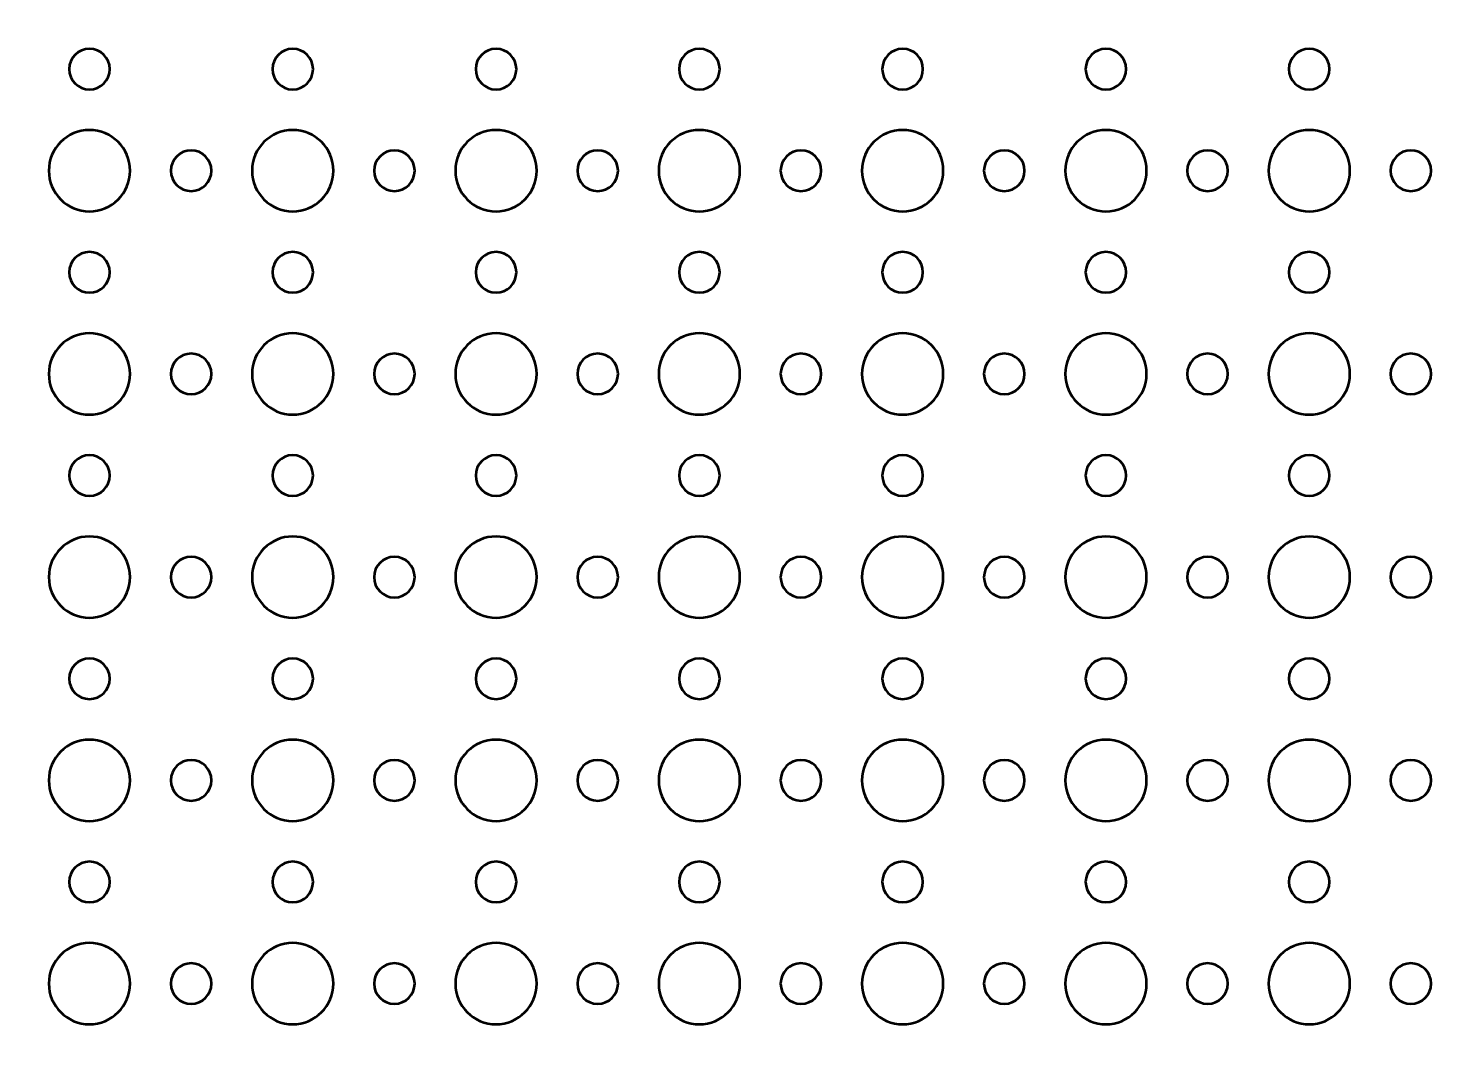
# Model space of a CAD drawing. Header units: centimetres. Extents: x -42 to 42, y -29.9 to 29.9.
# Drawn here: x -10.2 to 0.3, y 7.8 to 15.3 of the extents above; entities that cross this region are included whole.
import ezdxf

# ---------------------------------------------------------------- set-up
doc = ezdxf.new("R2010")
doc.units = ezdxf.units.CM
doc.header["$MEASUREMENT"] = 0
doc.layers.add('Layer 1', color=7, linetype='Continuous')

msp = doc.modelspace()

# ---------------------------------------------------------------- linework, layer by layer
at = {"layer": 'Layer 1', "lineweight": 53}
for points, knots in [([(41.95, 29.45), (41.95, 29.45), (41.95, -29.45), (41.95, -29.45), (41.95, -29.45), (41.95, -29.72614), (41.72614, -29.95), (41.45, -29.95), (41.45, -29.95), (41.45, -29.95), (-41.45, -29.95), (-41.45, -29.95), (-41.45, -29.95), (-41.72614, -29.95), (-41.95, -29.72614), (-41.95, -29.45), (-41.95, -29.45), (-41.95, -29.45), (-41.95, 29.45), (-41.95, 29.45), (-41.95, 29.45), (-41.95, 29.72614), (-41.72614, 29.95), (-41.45, 29.95), (-41.45, 29.95), (-41.45, 29.95), (41.45, 29.95), (41.45, 29.95), (41.45, 29.95), (41.72614, 29.95), (41.95, 29.72614), (41.95, 29.45)], [0, 0, 0, 0, 0.11111111, 0.11111111, 0.11111111, 0.11111111, 0.22222222, 0.22222222, 0.22222222, 0.22222222, 0.33333333, 0.33333333, 0.33333333, 0.33333333, 0.44444444, 0.44444444, 0.44444444, 0.44444444, 0.55555556, 0.55555556, 0.55555556, 0.55555556, 0.66666667, 0.66666667, 0.66666667, 0.66666667, 0.77777778, 0.77777778, 0.77777778, 0.77777778, 1, 1, 1, 1]), ([(-9.75, 14.85), (-9.83284, 14.85), (-9.9, 14.91716), (-9.9, 15), (-9.9, 15), (-9.9, 15.08284), (-9.83284, 15.15), (-9.75, 15.15), (-9.75, 15.15), (-9.66716, 15.15), (-9.6, 15.08284), (-9.6, 15), (-9.6, 15), (-9.6, 14.91716), (-9.66716, 14.85), (-9.75, 14.85)], [0, 0, 0, 0, 0.2, 0.2, 0.2, 0.2, 0.4, 0.4, 0.4, 0.4, 0.6, 0.6, 0.6, 0.6, 1, 1, 1, 1]), ([(-8.25, 14.85), (-8.33284, 14.85), (-8.4, 14.91716), (-8.4, 15), (-8.4, 15), (-8.4, 15.08284), (-8.33284, 15.15), (-8.25, 15.15), (-8.25, 15.15), (-8.16716, 15.15), (-8.1, 15.08284), (-8.1, 15), (-8.1, 15), (-8.1, 14.91716), (-8.16716, 14.85), (-8.25, 14.85)], [0, 0, 0, 0, 0.2, 0.2, 0.2, 0.2, 0.4, 0.4, 0.4, 0.4, 0.6, 0.6, 0.6, 0.6, 1, 1, 1, 1]), ([(-6.75, 14.85), (-6.83284, 14.85), (-6.9, 14.91716), (-6.9, 15), (-6.9, 15), (-6.9, 15.08284), (-6.83284, 15.15), (-6.75, 15.15), (-6.75, 15.15), (-6.66716, 15.15), (-6.6, 15.08284), (-6.6, 15), (-6.6, 15), (-6.6, 14.91716), (-6.66716, 14.85), (-6.75, 14.85)], [0, 0, 0, 0, 0.2, 0.2, 0.2, 0.2, 0.4, 0.4, 0.4, 0.4, 0.6, 0.6, 0.6, 0.6, 1, 1, 1, 1]), ([(-5.25, 14.85), (-5.33284, 14.85), (-5.4, 14.91716), (-5.4, 15), (-5.4, 15), (-5.4, 15.08284), (-5.33284, 15.15), (-5.25, 15.15), (-5.25, 15.15), (-5.16716, 15.15), (-5.1, 15.08284), (-5.1, 15), (-5.1, 15), (-5.1, 14.91716), (-5.16716, 14.85), (-5.25, 14.85)], [0, 0, 0, 0, 0.2, 0.2, 0.2, 0.2, 0.4, 0.4, 0.4, 0.4, 0.6, 0.6, 0.6, 0.6, 1, 1, 1, 1]), ([(-3.75, 14.85), (-3.83284, 14.85), (-3.9, 14.91716), (-3.9, 15), (-3.9, 15), (-3.9, 15.08284), (-3.83284, 15.15), (-3.75, 15.15), (-3.75, 15.15), (-3.66716, 15.15), (-3.6, 15.08284), (-3.6, 15), (-3.6, 15), (-3.6, 14.91716), (-3.66716, 14.85), (-3.75, 14.85)], [0, 0, 0, 0, 0.2, 0.2, 0.2, 0.2, 0.4, 0.4, 0.4, 0.4, 0.6, 0.6, 0.6, 0.6, 1, 1, 1, 1]), ([(-2.25, 14.85), (-2.33284, 14.85), (-2.4, 14.91716), (-2.4, 15), (-2.4, 15), (-2.4, 15.08284), (-2.33284, 15.15), (-2.25, 15.15), (-2.25, 15.15), (-2.16716, 15.15), (-2.1, 15.08284), (-2.1, 15), (-2.1, 15), (-2.1, 14.91716), (-2.16716, 14.85), (-2.25, 14.85)], [0, 0, 0, 0, 0.2, 0.2, 0.2, 0.2, 0.4, 0.4, 0.4, 0.4, 0.6, 0.6, 0.6, 0.6, 1, 1, 1, 1]), ([(-0.75, 14.85), (-0.83284, 14.85), (-0.9, 14.91716), (-0.9, 15), (-0.9, 15), (-0.9, 15.08284), (-0.83284, 15.15), (-0.75, 15.15), (-0.75, 15.15), (-0.66716, 15.15), (-0.6, 15.08284), (-0.6, 15), (-0.6, 15), (-0.6, 14.91716), (-0.66716, 14.85), (-0.75, 14.85)], [0, 0, 0, 0, 0.2, 0.2, 0.2, 0.2, 0.4, 0.4, 0.4, 0.4, 0.6, 0.6, 0.6, 0.6, 1, 1, 1, 1]), ([(-9.75, 13.95), (-9.91569, 13.95), (-10.05, 14.08431), (-10.05, 14.25), (-10.05, 14.25), (-10.05, 14.41569), (-9.91569, 14.55), (-9.75, 14.55), (-9.75, 14.55), (-9.58431, 14.55), (-9.45, 14.41569), (-9.45, 14.25), (-9.45, 14.25), (-9.45, 14.08431), (-9.58431, 13.95), (-9.75, 13.95)], [0, 0, 0, 0, 0.2, 0.2, 0.2, 0.2, 0.4, 0.4, 0.4, 0.4, 0.6, 0.6, 0.6, 0.6, 1, 1, 1, 1]), ([(-8.25, 13.95), (-8.41569, 13.95), (-8.55, 14.08431), (-8.55, 14.25), (-8.55, 14.25), (-8.55, 14.41569), (-8.41569, 14.55), (-8.25, 14.55), (-8.25, 14.55), (-8.08431, 14.55), (-7.95, 14.41569), (-7.95, 14.25), (-7.95, 14.25), (-7.95, 14.08431), (-8.08431, 13.95), (-8.25, 13.95)], [0, 0, 0, 0, 0.2, 0.2, 0.2, 0.2, 0.4, 0.4, 0.4, 0.4, 0.6, 0.6, 0.6, 0.6, 1, 1, 1, 1]), ([(-6.75, 13.95), (-6.91569, 13.95), (-7.05, 14.08431), (-7.05, 14.25), (-7.05, 14.25), (-7.05, 14.41569), (-6.91569, 14.55), (-6.75, 14.55), (-6.75, 14.55), (-6.58431, 14.55), (-6.45, 14.41569), (-6.45, 14.25), (-6.45, 14.25), (-6.45, 14.08431), (-6.58431, 13.95), (-6.75, 13.95)], [0, 0, 0, 0, 0.2, 0.2, 0.2, 0.2, 0.4, 0.4, 0.4, 0.4, 0.6, 0.6, 0.6, 0.6, 1, 1, 1, 1]), ([(-5.25, 13.95), (-5.41569, 13.95), (-5.55, 14.08431), (-5.55, 14.25), (-5.55, 14.25), (-5.55, 14.41569), (-5.41569, 14.55), (-5.25, 14.55), (-5.25, 14.55), (-5.08431, 14.55), (-4.95, 14.41569), (-4.95, 14.25), (-4.95, 14.25), (-4.95, 14.08431), (-5.08431, 13.95), (-5.25, 13.95)], [0, 0, 0, 0, 0.2, 0.2, 0.2, 0.2, 0.4, 0.4, 0.4, 0.4, 0.6, 0.6, 0.6, 0.6, 1, 1, 1, 1]), ([(-3.75, 13.95), (-3.91569, 13.95), (-4.05, 14.08431), (-4.05, 14.25), (-4.05, 14.25), (-4.05, 14.41569), (-3.91569, 14.55), (-3.75, 14.55), (-3.75, 14.55), (-3.58431, 14.55), (-3.45, 14.41569), (-3.45, 14.25), (-3.45, 14.25), (-3.45, 14.08431), (-3.58431, 13.95), (-3.75, 13.95)], [0, 0, 0, 0, 0.2, 0.2, 0.2, 0.2, 0.4, 0.4, 0.4, 0.4, 0.6, 0.6, 0.6, 0.6, 1, 1, 1, 1]), ([(-2.25, 13.95), (-2.41569, 13.95), (-2.55, 14.08431), (-2.55, 14.25), (-2.55, 14.25), (-2.55, 14.41569), (-2.41569, 14.55), (-2.25, 14.55), (-2.25, 14.55), (-2.08431, 14.55), (-1.95, 14.41569), (-1.95, 14.25), (-1.95, 14.25), (-1.95, 14.08431), (-2.08431, 13.95), (-2.25, 13.95)], [0, 0, 0, 0, 0.2, 0.2, 0.2, 0.2, 0.4, 0.4, 0.4, 0.4, 0.6, 0.6, 0.6, 0.6, 1, 1, 1, 1]), ([(-0.75, 13.95), (-0.91569, 13.95), (-1.05, 14.08431), (-1.05, 14.25), (-1.05, 14.25), (-1.05, 14.41569), (-0.91569, 14.55), (-0.75, 14.55), (-0.75, 14.55), (-0.58431, 14.55), (-0.45, 14.41569), (-0.45, 14.25), (-0.45, 14.25), (-0.45, 14.08431), (-0.58431, 13.95), (-0.75, 13.95)], [0, 0, 0, 0, 0.2, 0.2, 0.2, 0.2, 0.4, 0.4, 0.4, 0.4, 0.6, 0.6, 0.6, 0.6, 1, 1, 1, 1]), ([(-9, 14.1), (-9.08284, 14.1), (-9.15, 14.16716), (-9.15, 14.25), (-9.15, 14.25), (-9.15, 14.33284), (-9.08284, 14.4), (-9, 14.4), (-9, 14.4), (-8.91716, 14.4), (-8.85, 14.33284), (-8.85, 14.25), (-8.85, 14.25), (-8.85, 14.16716), (-8.91716, 14.1), (-9, 14.1)], [0, 0, 0, 0, 0.2, 0.2, 0.2, 0.2, 0.4, 0.4, 0.4, 0.4, 0.6, 0.6, 0.6, 0.6, 1, 1, 1, 1]), ([(-7.5, 14.1), (-7.58284, 14.1), (-7.65, 14.16716), (-7.65, 14.25), (-7.65, 14.25), (-7.65, 14.33284), (-7.58284, 14.4), (-7.5, 14.4), (-7.5, 14.4), (-7.41716, 14.4), (-7.35, 14.33284), (-7.35, 14.25), (-7.35, 14.25), (-7.35, 14.16716), (-7.41716, 14.1), (-7.5, 14.1)], [0, 0, 0, 0, 0.2, 0.2, 0.2, 0.2, 0.4, 0.4, 0.4, 0.4, 0.6, 0.6, 0.6, 0.6, 1, 1, 1, 1]), ([(-6, 14.1), (-6.08284, 14.1), (-6.15, 14.16716), (-6.15, 14.25), (-6.15, 14.25), (-6.15, 14.33284), (-6.08284, 14.4), (-6, 14.4), (-6, 14.4), (-5.91716, 14.4), (-5.85, 14.33284), (-5.85, 14.25), (-5.85, 14.25), (-5.85, 14.16716), (-5.91716, 14.1), (-6, 14.1)], [0, 0, 0, 0, 0.2, 0.2, 0.2, 0.2, 0.4, 0.4, 0.4, 0.4, 0.6, 0.6, 0.6, 0.6, 1, 1, 1, 1]), ([(-4.5, 14.1), (-4.58284, 14.1), (-4.65, 14.16716), (-4.65, 14.25), (-4.65, 14.25), (-4.65, 14.33284), (-4.58284, 14.4), (-4.5, 14.4), (-4.5, 14.4), (-4.41716, 14.4), (-4.35, 14.33284), (-4.35, 14.25), (-4.35, 14.25), (-4.35, 14.16716), (-4.41716, 14.1), (-4.5, 14.1)], [0, 0, 0, 0, 0.2, 0.2, 0.2, 0.2, 0.4, 0.4, 0.4, 0.4, 0.6, 0.6, 0.6, 0.6, 1, 1, 1, 1]), ([(-3, 14.1), (-3.08284, 14.1), (-3.15, 14.16716), (-3.15, 14.25), (-3.15, 14.25), (-3.15, 14.33284), (-3.08284, 14.4), (-3, 14.4), (-3, 14.4), (-2.91716, 14.4), (-2.85, 14.33284), (-2.85, 14.25), (-2.85, 14.25), (-2.85, 14.16716), (-2.91716, 14.1), (-3, 14.1)], [0, 0, 0, 0, 0.2, 0.2, 0.2, 0.2, 0.4, 0.4, 0.4, 0.4, 0.6, 0.6, 0.6, 0.6, 1, 1, 1, 1]), ([(-1.5, 14.1), (-1.58284, 14.1), (-1.65, 14.16716), (-1.65, 14.25), (-1.65, 14.25), (-1.65, 14.33284), (-1.58284, 14.4), (-1.5, 14.4), (-1.5, 14.4), (-1.41716, 14.4), (-1.35, 14.33284), (-1.35, 14.25), (-1.35, 14.25), (-1.35, 14.16716), (-1.41716, 14.1), (-1.5, 14.1)], [0, 0, 0, 0, 0.2, 0.2, 0.2, 0.2, 0.4, 0.4, 0.4, 0.4, 0.6, 0.6, 0.6, 0.6, 1, 1, 1, 1]), ([(0, 14.1), (-0.08284, 14.1), (-0.15, 14.16716), (-0.15, 14.25), (-0.15, 14.25), (-0.15, 14.33284), (-0.08284, 14.4), (0, 14.4), (0, 14.4), (0.08284, 14.4), (0.15, 14.33284), (0.15, 14.25), (0.15, 14.25), (0.15, 14.16716), (0.08284, 14.1), (0, 14.1)], [0, 0, 0, 0, 0.2, 0.2, 0.2, 0.2, 0.4, 0.4, 0.4, 0.4, 0.6, 0.6, 0.6, 0.6, 1, 1, 1, 1]), ([(-9.75, 13.35), (-9.83284, 13.35), (-9.9, 13.41716), (-9.9, 13.5), (-9.9, 13.5), (-9.9, 13.58284), (-9.83284, 13.65), (-9.75, 13.65), (-9.75, 13.65), (-9.66716, 13.65), (-9.6, 13.58284), (-9.6, 13.5), (-9.6, 13.5), (-9.6, 13.41716), (-9.66716, 13.35), (-9.75, 13.35)], [0, 0, 0, 0, 0.2, 0.2, 0.2, 0.2, 0.4, 0.4, 0.4, 0.4, 0.6, 0.6, 0.6, 0.6, 1, 1, 1, 1]), ([(-8.25, 13.35), (-8.33284, 13.35), (-8.4, 13.41716), (-8.4, 13.5), (-8.4, 13.5), (-8.4, 13.58284), (-8.33284, 13.65), (-8.25, 13.65), (-8.25, 13.65), (-8.16716, 13.65), (-8.1, 13.58284), (-8.1, 13.5), (-8.1, 13.5), (-8.1, 13.41716), (-8.16716, 13.35), (-8.25, 13.35)], [0, 0, 0, 0, 0.2, 0.2, 0.2, 0.2, 0.4, 0.4, 0.4, 0.4, 0.6, 0.6, 0.6, 0.6, 1, 1, 1, 1]), ([(-6.75, 13.35), (-6.83284, 13.35), (-6.9, 13.41716), (-6.9, 13.5), (-6.9, 13.5), (-6.9, 13.58284), (-6.83284, 13.65), (-6.75, 13.65), (-6.75, 13.65), (-6.66716, 13.65), (-6.6, 13.58284), (-6.6, 13.5), (-6.6, 13.5), (-6.6, 13.41716), (-6.66716, 13.35), (-6.75, 13.35)], [0, 0, 0, 0, 0.2, 0.2, 0.2, 0.2, 0.4, 0.4, 0.4, 0.4, 0.6, 0.6, 0.6, 0.6, 1, 1, 1, 1]), ([(-5.25, 13.35), (-5.33284, 13.35), (-5.4, 13.41716), (-5.4, 13.5), (-5.4, 13.5), (-5.4, 13.58284), (-5.33284, 13.65), (-5.25, 13.65), (-5.25, 13.65), (-5.16716, 13.65), (-5.1, 13.58284), (-5.1, 13.5), (-5.1, 13.5), (-5.1, 13.41716), (-5.16716, 13.35), (-5.25, 13.35)], [0, 0, 0, 0, 0.2, 0.2, 0.2, 0.2, 0.4, 0.4, 0.4, 0.4, 0.6, 0.6, 0.6, 0.6, 1, 1, 1, 1]), ([(-3.75, 13.35), (-3.83284, 13.35), (-3.9, 13.41716), (-3.9, 13.5), (-3.9, 13.5), (-3.9, 13.58284), (-3.83284, 13.65), (-3.75, 13.65), (-3.75, 13.65), (-3.66716, 13.65), (-3.6, 13.58284), (-3.6, 13.5), (-3.6, 13.5), (-3.6, 13.41716), (-3.66716, 13.35), (-3.75, 13.35)], [0, 0, 0, 0, 0.2, 0.2, 0.2, 0.2, 0.4, 0.4, 0.4, 0.4, 0.6, 0.6, 0.6, 0.6, 1, 1, 1, 1]), ([(-2.25, 13.35), (-2.33284, 13.35), (-2.4, 13.41716), (-2.4, 13.5), (-2.4, 13.5), (-2.4, 13.58284), (-2.33284, 13.65), (-2.25, 13.65), (-2.25, 13.65), (-2.16716, 13.65), (-2.1, 13.58284), (-2.1, 13.5), (-2.1, 13.5), (-2.1, 13.41716), (-2.16716, 13.35), (-2.25, 13.35)], [0, 0, 0, 0, 0.2, 0.2, 0.2, 0.2, 0.4, 0.4, 0.4, 0.4, 0.6, 0.6, 0.6, 0.6, 1, 1, 1, 1]), ([(-0.75, 13.35), (-0.83284, 13.35), (-0.9, 13.41716), (-0.9, 13.5), (-0.9, 13.5), (-0.9, 13.58284), (-0.83284, 13.65), (-0.75, 13.65), (-0.75, 13.65), (-0.66716, 13.65), (-0.6, 13.58284), (-0.6, 13.5), (-0.6, 13.5), (-0.6, 13.41716), (-0.66716, 13.35), (-0.75, 13.35)], [0, 0, 0, 0, 0.2, 0.2, 0.2, 0.2, 0.4, 0.4, 0.4, 0.4, 0.6, 0.6, 0.6, 0.6, 1, 1, 1, 1]), ([(-9.75, 12.45), (-9.91569, 12.45), (-10.05, 12.58431), (-10.05, 12.75), (-10.05, 12.75), (-10.05, 12.91569), (-9.91569, 13.05), (-9.75, 13.05), (-9.75, 13.05), (-9.58431, 13.05), (-9.45, 12.91569), (-9.45, 12.75), (-9.45, 12.75), (-9.45, 12.58431), (-9.58431, 12.45), (-9.75, 12.45)], [0, 0, 0, 0, 0.2, 0.2, 0.2, 0.2, 0.4, 0.4, 0.4, 0.4, 0.6, 0.6, 0.6, 0.6, 1, 1, 1, 1]), ([(-8.25, 12.45), (-8.41569, 12.45), (-8.55, 12.58431), (-8.55, 12.75), (-8.55, 12.75), (-8.55, 12.91569), (-8.41569, 13.05), (-8.25, 13.05), (-8.25, 13.05), (-8.08431, 13.05), (-7.95, 12.91569), (-7.95, 12.75), (-7.95, 12.75), (-7.95, 12.58431), (-8.08431, 12.45), (-8.25, 12.45)], [0, 0, 0, 0, 0.2, 0.2, 0.2, 0.2, 0.4, 0.4, 0.4, 0.4, 0.6, 0.6, 0.6, 0.6, 1, 1, 1, 1]), ([(-6.75, 12.45), (-6.91569, 12.45), (-7.05, 12.58431), (-7.05, 12.75), (-7.05, 12.75), (-7.05, 12.91569), (-6.91569, 13.05), (-6.75, 13.05), (-6.75, 13.05), (-6.58431, 13.05), (-6.45, 12.91569), (-6.45, 12.75), (-6.45, 12.75), (-6.45, 12.58431), (-6.58431, 12.45), (-6.75, 12.45)], [0, 0, 0, 0, 0.2, 0.2, 0.2, 0.2, 0.4, 0.4, 0.4, 0.4, 0.6, 0.6, 0.6, 0.6, 1, 1, 1, 1]), ([(-5.25, 12.45), (-5.41569, 12.45), (-5.55, 12.58431), (-5.55, 12.75), (-5.55, 12.75), (-5.55, 12.91569), (-5.41569, 13.05), (-5.25, 13.05), (-5.25, 13.05), (-5.08431, 13.05), (-4.95, 12.91569), (-4.95, 12.75), (-4.95, 12.75), (-4.95, 12.58431), (-5.08431, 12.45), (-5.25, 12.45)], [0, 0, 0, 0, 0.2, 0.2, 0.2, 0.2, 0.4, 0.4, 0.4, 0.4, 0.6, 0.6, 0.6, 0.6, 1, 1, 1, 1]), ([(-3.75, 12.45), (-3.91569, 12.45), (-4.05, 12.58431), (-4.05, 12.75), (-4.05, 12.75), (-4.05, 12.91569), (-3.91569, 13.05), (-3.75, 13.05), (-3.75, 13.05), (-3.58431, 13.05), (-3.45, 12.91569), (-3.45, 12.75), (-3.45, 12.75), (-3.45, 12.58431), (-3.58431, 12.45), (-3.75, 12.45)], [0, 0, 0, 0, 0.2, 0.2, 0.2, 0.2, 0.4, 0.4, 0.4, 0.4, 0.6, 0.6, 0.6, 0.6, 1, 1, 1, 1]), ([(-2.25, 12.45), (-2.41569, 12.45), (-2.55, 12.58431), (-2.55, 12.75), (-2.55, 12.75), (-2.55, 12.91569), (-2.41569, 13.05), (-2.25, 13.05), (-2.25, 13.05), (-2.08431, 13.05), (-1.95, 12.91569), (-1.95, 12.75), (-1.95, 12.75), (-1.95, 12.58431), (-2.08431, 12.45), (-2.25, 12.45)], [0, 0, 0, 0, 0.2, 0.2, 0.2, 0.2, 0.4, 0.4, 0.4, 0.4, 0.6, 0.6, 0.6, 0.6, 1, 1, 1, 1]), ([(-0.75, 12.45), (-0.91569, 12.45), (-1.05, 12.58431), (-1.05, 12.75), (-1.05, 12.75), (-1.05, 12.91569), (-0.91569, 13.05), (-0.75, 13.05), (-0.75, 13.05), (-0.58431, 13.05), (-0.45, 12.91569), (-0.45, 12.75), (-0.45, 12.75), (-0.45, 12.58431), (-0.58431, 12.45), (-0.75, 12.45)], [0, 0, 0, 0, 0.2, 0.2, 0.2, 0.2, 0.4, 0.4, 0.4, 0.4, 0.6, 0.6, 0.6, 0.6, 1, 1, 1, 1]), ([(-9, 12.6), (-9.08284, 12.6), (-9.15, 12.66716), (-9.15, 12.75), (-9.15, 12.75), (-9.15, 12.83284), (-9.08284, 12.9), (-9, 12.9), (-9, 12.9), (-8.91716, 12.9), (-8.85, 12.83284), (-8.85, 12.75), (-8.85, 12.75), (-8.85, 12.66716), (-8.91716, 12.6), (-9, 12.6)], [0, 0, 0, 0, 0.2, 0.2, 0.2, 0.2, 0.4, 0.4, 0.4, 0.4, 0.6, 0.6, 0.6, 0.6, 1, 1, 1, 1]), ([(-7.5, 12.6), (-7.58284, 12.6), (-7.65, 12.66716), (-7.65, 12.75), (-7.65, 12.75), (-7.65, 12.83284), (-7.58284, 12.9), (-7.5, 12.9), (-7.5, 12.9), (-7.41716, 12.9), (-7.35, 12.83284), (-7.35, 12.75), (-7.35, 12.75), (-7.35, 12.66716), (-7.41716, 12.6), (-7.5, 12.6)], [0, 0, 0, 0, 0.2, 0.2, 0.2, 0.2, 0.4, 0.4, 0.4, 0.4, 0.6, 0.6, 0.6, 0.6, 1, 1, 1, 1]), ([(-6, 12.6), (-6.08284, 12.6), (-6.15, 12.66716), (-6.15, 12.75), (-6.15, 12.75), (-6.15, 12.83284), (-6.08284, 12.9), (-6, 12.9), (-6, 12.9), (-5.91716, 12.9), (-5.85, 12.83284), (-5.85, 12.75), (-5.85, 12.75), (-5.85, 12.66716), (-5.91716, 12.6), (-6, 12.6)], [0, 0, 0, 0, 0.2, 0.2, 0.2, 0.2, 0.4, 0.4, 0.4, 0.4, 0.6, 0.6, 0.6, 0.6, 1, 1, 1, 1]), ([(-4.5, 12.6), (-4.58284, 12.6), (-4.65, 12.66716), (-4.65, 12.75), (-4.65, 12.75), (-4.65, 12.83284), (-4.58284, 12.9), (-4.5, 12.9), (-4.5, 12.9), (-4.41716, 12.9), (-4.35, 12.83284), (-4.35, 12.75), (-4.35, 12.75), (-4.35, 12.66716), (-4.41716, 12.6), (-4.5, 12.6)], [0, 0, 0, 0, 0.2, 0.2, 0.2, 0.2, 0.4, 0.4, 0.4, 0.4, 0.6, 0.6, 0.6, 0.6, 1, 1, 1, 1]), ([(-3, 12.6), (-3.08284, 12.6), (-3.15, 12.66716), (-3.15, 12.75), (-3.15, 12.75), (-3.15, 12.83284), (-3.08284, 12.9), (-3, 12.9), (-3, 12.9), (-2.91716, 12.9), (-2.85, 12.83284), (-2.85, 12.75), (-2.85, 12.75), (-2.85, 12.66716), (-2.91716, 12.6), (-3, 12.6)], [0, 0, 0, 0, 0.2, 0.2, 0.2, 0.2, 0.4, 0.4, 0.4, 0.4, 0.6, 0.6, 0.6, 0.6, 1, 1, 1, 1]), ([(-1.5, 12.6), (-1.58284, 12.6), (-1.65, 12.66716), (-1.65, 12.75), (-1.65, 12.75), (-1.65, 12.83284), (-1.58284, 12.9), (-1.5, 12.9), (-1.5, 12.9), (-1.41716, 12.9), (-1.35, 12.83284), (-1.35, 12.75), (-1.35, 12.75), (-1.35, 12.66716), (-1.41716, 12.6), (-1.5, 12.6)], [0, 0, 0, 0, 0.2, 0.2, 0.2, 0.2, 0.4, 0.4, 0.4, 0.4, 0.6, 0.6, 0.6, 0.6, 1, 1, 1, 1]), ([(0, 12.6), (-0.08284, 12.6), (-0.15, 12.66716), (-0.15, 12.75), (-0.15, 12.75), (-0.15, 12.83284), (-0.08284, 12.9), (0, 12.9), (0, 12.9), (0.08284, 12.9), (0.15, 12.83284), (0.15, 12.75), (0.15, 12.75), (0.15, 12.66716), (0.08284, 12.6), (0, 12.6)], [0, 0, 0, 0, 0.2, 0.2, 0.2, 0.2, 0.4, 0.4, 0.4, 0.4, 0.6, 0.6, 0.6, 0.6, 1, 1, 1, 1]), ([(-9.75, 11.85), (-9.83284, 11.85), (-9.9, 11.91716), (-9.9, 12), (-9.9, 12), (-9.9, 12.08284), (-9.83284, 12.15), (-9.75, 12.15), (-9.75, 12.15), (-9.66716, 12.15), (-9.6, 12.08284), (-9.6, 12), (-9.6, 12), (-9.6, 11.91716), (-9.66716, 11.85), (-9.75, 11.85)], [0, 0, 0, 0, 0.2, 0.2, 0.2, 0.2, 0.4, 0.4, 0.4, 0.4, 0.6, 0.6, 0.6, 0.6, 1, 1, 1, 1]), ([(-8.25, 11.85), (-8.33284, 11.85), (-8.4, 11.91716), (-8.4, 12), (-8.4, 12), (-8.4, 12.08284), (-8.33284, 12.15), (-8.25, 12.15), (-8.25, 12.15), (-8.16716, 12.15), (-8.1, 12.08284), (-8.1, 12), (-8.1, 12), (-8.1, 11.91716), (-8.16716, 11.85), (-8.25, 11.85)], [0, 0, 0, 0, 0.2, 0.2, 0.2, 0.2, 0.4, 0.4, 0.4, 0.4, 0.6, 0.6, 0.6, 0.6, 1, 1, 1, 1]), ([(-6.75, 11.85), (-6.83284, 11.85), (-6.9, 11.91716), (-6.9, 12), (-6.9, 12), (-6.9, 12.08284), (-6.83284, 12.15), (-6.75, 12.15), (-6.75, 12.15), (-6.66716, 12.15), (-6.6, 12.08284), (-6.6, 12), (-6.6, 12), (-6.6, 11.91716), (-6.66716, 11.85), (-6.75, 11.85)], [0, 0, 0, 0, 0.2, 0.2, 0.2, 0.2, 0.4, 0.4, 0.4, 0.4, 0.6, 0.6, 0.6, 0.6, 1, 1, 1, 1]), ([(-5.25, 11.85), (-5.33284, 11.85), (-5.4, 11.91716), (-5.4, 12), (-5.4, 12), (-5.4, 12.08284), (-5.33284, 12.15), (-5.25, 12.15), (-5.25, 12.15), (-5.16716, 12.15), (-5.1, 12.08284), (-5.1, 12), (-5.1, 12), (-5.1, 11.91716), (-5.16716, 11.85), (-5.25, 11.85)], [0, 0, 0, 0, 0.2, 0.2, 0.2, 0.2, 0.4, 0.4, 0.4, 0.4, 0.6, 0.6, 0.6, 0.6, 1, 1, 1, 1]), ([(-3.75, 11.85), (-3.83284, 11.85), (-3.9, 11.91716), (-3.9, 12), (-3.9, 12), (-3.9, 12.08284), (-3.83284, 12.15), (-3.75, 12.15), (-3.75, 12.15), (-3.66716, 12.15), (-3.6, 12.08284), (-3.6, 12), (-3.6, 12), (-3.6, 11.91716), (-3.66716, 11.85), (-3.75, 11.85)], [0, 0, 0, 0, 0.2, 0.2, 0.2, 0.2, 0.4, 0.4, 0.4, 0.4, 0.6, 0.6, 0.6, 0.6, 1, 1, 1, 1]), ([(-2.25, 11.85), (-2.33284, 11.85), (-2.4, 11.91716), (-2.4, 12), (-2.4, 12), (-2.4, 12.08284), (-2.33284, 12.15), (-2.25, 12.15), (-2.25, 12.15), (-2.16716, 12.15), (-2.1, 12.08284), (-2.1, 12), (-2.1, 12), (-2.1, 11.91716), (-2.16716, 11.85), (-2.25, 11.85)], [0, 0, 0, 0, 0.2, 0.2, 0.2, 0.2, 0.4, 0.4, 0.4, 0.4, 0.6, 0.6, 0.6, 0.6, 1, 1, 1, 1]), ([(-0.75, 11.85), (-0.83284, 11.85), (-0.9, 11.91716), (-0.9, 12), (-0.9, 12), (-0.9, 12.08284), (-0.83284, 12.15), (-0.75, 12.15), (-0.75, 12.15), (-0.66716, 12.15), (-0.6, 12.08284), (-0.6, 12), (-0.6, 12), (-0.6, 11.91716), (-0.66716, 11.85), (-0.75, 11.85)], [0, 0, 0, 0, 0.2, 0.2, 0.2, 0.2, 0.4, 0.4, 0.4, 0.4, 0.6, 0.6, 0.6, 0.6, 1, 1, 1, 1]), ([(-9.75, 10.95), (-9.91569, 10.95), (-10.05, 11.08431), (-10.05, 11.25), (-10.05, 11.25), (-10.05, 11.41569), (-9.91569, 11.55), (-9.75, 11.55), (-9.75, 11.55), (-9.58431, 11.55), (-9.45, 11.41569), (-9.45, 11.25), (-9.45, 11.25), (-9.45, 11.08431), (-9.58431, 10.95), (-9.75, 10.95)], [0, 0, 0, 0, 0.2, 0.2, 0.2, 0.2, 0.4, 0.4, 0.4, 0.4, 0.6, 0.6, 0.6, 0.6, 1, 1, 1, 1]), ([(-8.25, 10.95), (-8.41569, 10.95), (-8.55, 11.08431), (-8.55, 11.25), (-8.55, 11.25), (-8.55, 11.41569), (-8.41569, 11.55), (-8.25, 11.55), (-8.25, 11.55), (-8.08431, 11.55), (-7.95, 11.41569), (-7.95, 11.25), (-7.95, 11.25), (-7.95, 11.08431), (-8.08431, 10.95), (-8.25, 10.95)], [0, 0, 0, 0, 0.2, 0.2, 0.2, 0.2, 0.4, 0.4, 0.4, 0.4, 0.6, 0.6, 0.6, 0.6, 1, 1, 1, 1]), ([(-6.75, 10.95), (-6.91569, 10.95), (-7.05, 11.08431), (-7.05, 11.25), (-7.05, 11.25), (-7.05, 11.41569), (-6.91569, 11.55), (-6.75, 11.55), (-6.75, 11.55), (-6.58431, 11.55), (-6.45, 11.41569), (-6.45, 11.25), (-6.45, 11.25), (-6.45, 11.08431), (-6.58431, 10.95), (-6.75, 10.95)], [0, 0, 0, 0, 0.2, 0.2, 0.2, 0.2, 0.4, 0.4, 0.4, 0.4, 0.6, 0.6, 0.6, 0.6, 1, 1, 1, 1]), ([(-5.25, 10.95), (-5.41569, 10.95), (-5.55, 11.08431), (-5.55, 11.25), (-5.55, 11.25), (-5.55, 11.41569), (-5.41569, 11.55), (-5.25, 11.55), (-5.25, 11.55), (-5.08431, 11.55), (-4.95, 11.41569), (-4.95, 11.25), (-4.95, 11.25), (-4.95, 11.08431), (-5.08431, 10.95), (-5.25, 10.95)], [0, 0, 0, 0, 0.2, 0.2, 0.2, 0.2, 0.4, 0.4, 0.4, 0.4, 0.6, 0.6, 0.6, 0.6, 1, 1, 1, 1]), ([(-3.75, 10.95), (-3.91569, 10.95), (-4.05, 11.08431), (-4.05, 11.25), (-4.05, 11.25), (-4.05, 11.41569), (-3.91569, 11.55), (-3.75, 11.55), (-3.75, 11.55), (-3.58431, 11.55), (-3.45, 11.41569), (-3.45, 11.25), (-3.45, 11.25), (-3.45, 11.08431), (-3.58431, 10.95), (-3.75, 10.95)], [0, 0, 0, 0, 0.2, 0.2, 0.2, 0.2, 0.4, 0.4, 0.4, 0.4, 0.6, 0.6, 0.6, 0.6, 1, 1, 1, 1]), ([(-2.25, 10.95), (-2.41569, 10.95), (-2.55, 11.08431), (-2.55, 11.25), (-2.55, 11.25), (-2.55, 11.41569), (-2.41569, 11.55), (-2.25, 11.55), (-2.25, 11.55), (-2.08431, 11.55), (-1.95, 11.41569), (-1.95, 11.25), (-1.95, 11.25), (-1.95, 11.08431), (-2.08431, 10.95), (-2.25, 10.95)], [0, 0, 0, 0, 0.2, 0.2, 0.2, 0.2, 0.4, 0.4, 0.4, 0.4, 0.6, 0.6, 0.6, 0.6, 1, 1, 1, 1]), ([(-0.75, 10.95), (-0.91569, 10.95), (-1.05, 11.08431), (-1.05, 11.25), (-1.05, 11.25), (-1.05, 11.41569), (-0.91569, 11.55), (-0.75, 11.55), (-0.75, 11.55), (-0.58431, 11.55), (-0.45, 11.41569), (-0.45, 11.25), (-0.45, 11.25), (-0.45, 11.08431), (-0.58431, 10.95), (-0.75, 10.95)], [0, 0, 0, 0, 0.2, 0.2, 0.2, 0.2, 0.4, 0.4, 0.4, 0.4, 0.6, 0.6, 0.6, 0.6, 1, 1, 1, 1]), ([(-9, 11.1), (-9.08284, 11.1), (-9.15, 11.16716), (-9.15, 11.25), (-9.15, 11.25), (-9.15, 11.33284), (-9.08284, 11.4), (-9, 11.4), (-9, 11.4), (-8.91716, 11.4), (-8.85, 11.33284), (-8.85, 11.25), (-8.85, 11.25), (-8.85, 11.16716), (-8.91716, 11.1), (-9, 11.1)], [0, 0, 0, 0, 0.2, 0.2, 0.2, 0.2, 0.4, 0.4, 0.4, 0.4, 0.6, 0.6, 0.6, 0.6, 1, 1, 1, 1]), ([(-7.5, 11.1), (-7.58284, 11.1), (-7.65, 11.16716), (-7.65, 11.25), (-7.65, 11.25), (-7.65, 11.33284), (-7.58284, 11.4), (-7.5, 11.4), (-7.5, 11.4), (-7.41716, 11.4), (-7.35, 11.33284), (-7.35, 11.25), (-7.35, 11.25), (-7.35, 11.16716), (-7.41716, 11.1), (-7.5, 11.1)], [0, 0, 0, 0, 0.2, 0.2, 0.2, 0.2, 0.4, 0.4, 0.4, 0.4, 0.6, 0.6, 0.6, 0.6, 1, 1, 1, 1]), ([(-6, 11.1), (-6.08284, 11.1), (-6.15, 11.16716), (-6.15, 11.25), (-6.15, 11.25), (-6.15, 11.33284), (-6.08284, 11.4), (-6, 11.4), (-6, 11.4), (-5.91716, 11.4), (-5.85, 11.33284), (-5.85, 11.25), (-5.85, 11.25), (-5.85, 11.16716), (-5.91716, 11.1), (-6, 11.1)], [0, 0, 0, 0, 0.2, 0.2, 0.2, 0.2, 0.4, 0.4, 0.4, 0.4, 0.6, 0.6, 0.6, 0.6, 1, 1, 1, 1]), ([(-4.5, 11.1), (-4.58284, 11.1), (-4.65, 11.16716), (-4.65, 11.25), (-4.65, 11.25), (-4.65, 11.33284), (-4.58284, 11.4), (-4.5, 11.4), (-4.5, 11.4), (-4.41716, 11.4), (-4.35, 11.33284), (-4.35, 11.25), (-4.35, 11.25), (-4.35, 11.16716), (-4.41716, 11.1), (-4.5, 11.1)], [0, 0, 0, 0, 0.2, 0.2, 0.2, 0.2, 0.4, 0.4, 0.4, 0.4, 0.6, 0.6, 0.6, 0.6, 1, 1, 1, 1]), ([(-3, 11.1), (-3.08284, 11.1), (-3.15, 11.16716), (-3.15, 11.25), (-3.15, 11.25), (-3.15, 11.33284), (-3.08284, 11.4), (-3, 11.4), (-3, 11.4), (-2.91716, 11.4), (-2.85, 11.33284), (-2.85, 11.25), (-2.85, 11.25), (-2.85, 11.16716), (-2.91716, 11.1), (-3, 11.1)], [0, 0, 0, 0, 0.2, 0.2, 0.2, 0.2, 0.4, 0.4, 0.4, 0.4, 0.6, 0.6, 0.6, 0.6, 1, 1, 1, 1]), ([(-1.5, 11.1), (-1.58284, 11.1), (-1.65, 11.16716), (-1.65, 11.25), (-1.65, 11.25), (-1.65, 11.33284), (-1.58284, 11.4), (-1.5, 11.4), (-1.5, 11.4), (-1.41716, 11.4), (-1.35, 11.33284), (-1.35, 11.25), (-1.35, 11.25), (-1.35, 11.16716), (-1.41716, 11.1), (-1.5, 11.1)], [0, 0, 0, 0, 0.2, 0.2, 0.2, 0.2, 0.4, 0.4, 0.4, 0.4, 0.6, 0.6, 0.6, 0.6, 1, 1, 1, 1]), ([(0, 11.1), (-0.08284, 11.1), (-0.15, 11.16716), (-0.15, 11.25), (-0.15, 11.25), (-0.15, 11.33284), (-0.08284, 11.4), (0, 11.4), (0, 11.4), (0.08284, 11.4), (0.15, 11.33284), (0.15, 11.25), (0.15, 11.25), (0.15, 11.16716), (0.08284, 11.1), (0, 11.1)], [0, 0, 0, 0, 0.2, 0.2, 0.2, 0.2, 0.4, 0.4, 0.4, 0.4, 0.6, 0.6, 0.6, 0.6, 1, 1, 1, 1]), ([(-9.75, 10.35), (-9.83284, 10.35), (-9.9, 10.41716), (-9.9, 10.5), (-9.9, 10.5), (-9.9, 10.58284), (-9.83284, 10.65), (-9.75, 10.65), (-9.75, 10.65), (-9.66716, 10.65), (-9.6, 10.58284), (-9.6, 10.5), (-9.6, 10.5), (-9.6, 10.41716), (-9.66716, 10.35), (-9.75, 10.35)], [0, 0, 0, 0, 0.2, 0.2, 0.2, 0.2, 0.4, 0.4, 0.4, 0.4, 0.6, 0.6, 0.6, 0.6, 1, 1, 1, 1]), ([(-8.25, 10.35), (-8.33284, 10.35), (-8.4, 10.41716), (-8.4, 10.5), (-8.4, 10.5), (-8.4, 10.58284), (-8.33284, 10.65), (-8.25, 10.65), (-8.25, 10.65), (-8.16716, 10.65), (-8.1, 10.58284), (-8.1, 10.5), (-8.1, 10.5), (-8.1, 10.41716), (-8.16716, 10.35), (-8.25, 10.35)], [0, 0, 0, 0, 0.2, 0.2, 0.2, 0.2, 0.4, 0.4, 0.4, 0.4, 0.6, 0.6, 0.6, 0.6, 1, 1, 1, 1]), ([(-6.75, 10.35), (-6.83284, 10.35), (-6.9, 10.41716), (-6.9, 10.5), (-6.9, 10.5), (-6.9, 10.58284), (-6.83284, 10.65), (-6.75, 10.65), (-6.75, 10.65), (-6.66716, 10.65), (-6.6, 10.58284), (-6.6, 10.5), (-6.6, 10.5), (-6.6, 10.41716), (-6.66716, 10.35), (-6.75, 10.35)], [0, 0, 0, 0, 0.2, 0.2, 0.2, 0.2, 0.4, 0.4, 0.4, 0.4, 0.6, 0.6, 0.6, 0.6, 1, 1, 1, 1]), ([(-5.25, 10.35), (-5.33284, 10.35), (-5.4, 10.41716), (-5.4, 10.5), (-5.4, 10.5), (-5.4, 10.58284), (-5.33284, 10.65), (-5.25, 10.65), (-5.25, 10.65), (-5.16716, 10.65), (-5.1, 10.58284), (-5.1, 10.5), (-5.1, 10.5), (-5.1, 10.41716), (-5.16716, 10.35), (-5.25, 10.35)], [0, 0, 0, 0, 0.2, 0.2, 0.2, 0.2, 0.4, 0.4, 0.4, 0.4, 0.6, 0.6, 0.6, 0.6, 1, 1, 1, 1]), ([(-3.75, 10.35), (-3.83284, 10.35), (-3.9, 10.41716), (-3.9, 10.5), (-3.9, 10.5), (-3.9, 10.58284), (-3.83284, 10.65), (-3.75, 10.65), (-3.75, 10.65), (-3.66716, 10.65), (-3.6, 10.58284), (-3.6, 10.5), (-3.6, 10.5), (-3.6, 10.41716), (-3.66716, 10.35), (-3.75, 10.35)], [0, 0, 0, 0, 0.2, 0.2, 0.2, 0.2, 0.4, 0.4, 0.4, 0.4, 0.6, 0.6, 0.6, 0.6, 1, 1, 1, 1]), ([(-2.25, 10.35), (-2.33284, 10.35), (-2.4, 10.41716), (-2.4, 10.5), (-2.4, 10.5), (-2.4, 10.58284), (-2.33284, 10.65), (-2.25, 10.65), (-2.25, 10.65), (-2.16716, 10.65), (-2.1, 10.58284), (-2.1, 10.5), (-2.1, 10.5), (-2.1, 10.41716), (-2.16716, 10.35), (-2.25, 10.35)], [0, 0, 0, 0, 0.2, 0.2, 0.2, 0.2, 0.4, 0.4, 0.4, 0.4, 0.6, 0.6, 0.6, 0.6, 1, 1, 1, 1]), ([(-0.75, 10.35), (-0.83284, 10.35), (-0.9, 10.41716), (-0.9, 10.5), (-0.9, 10.5), (-0.9, 10.58284), (-0.83284, 10.65), (-0.75, 10.65), (-0.75, 10.65), (-0.66716, 10.65), (-0.6, 10.58284), (-0.6, 10.5), (-0.6, 10.5), (-0.6, 10.41716), (-0.66716, 10.35), (-0.75, 10.35)], [0, 0, 0, 0, 0.2, 0.2, 0.2, 0.2, 0.4, 0.4, 0.4, 0.4, 0.6, 0.6, 0.6, 0.6, 1, 1, 1, 1]), ([(-9.75, 9.45), (-9.91569, 9.45), (-10.05, 9.58431), (-10.05, 9.75), (-10.05, 9.75), (-10.05, 9.91569), (-9.91569, 10.05), (-9.75, 10.05), (-9.75, 10.05), (-9.58431, 10.05), (-9.45, 9.91569), (-9.45, 9.75), (-9.45, 9.75), (-9.45, 9.58431), (-9.58431, 9.45), (-9.75, 9.45)], [0, 0, 0, 0, 0.2, 0.2, 0.2, 0.2, 0.4, 0.4, 0.4, 0.4, 0.6, 0.6, 0.6, 0.6, 1, 1, 1, 1]), ([(-8.25, 9.45), (-8.41569, 9.45), (-8.55, 9.58431), (-8.55, 9.75), (-8.55, 9.75), (-8.55, 9.91569), (-8.41569, 10.05), (-8.25, 10.05), (-8.25, 10.05), (-8.08431, 10.05), (-7.95, 9.91569), (-7.95, 9.75), (-7.95, 9.75), (-7.95, 9.58431), (-8.08431, 9.45), (-8.25, 9.45)], [0, 0, 0, 0, 0.2, 0.2, 0.2, 0.2, 0.4, 0.4, 0.4, 0.4, 0.6, 0.6, 0.6, 0.6, 1, 1, 1, 1]), ([(-6.75, 9.45), (-6.91569, 9.45), (-7.05, 9.58431), (-7.05, 9.75), (-7.05, 9.75), (-7.05, 9.91569), (-6.91569, 10.05), (-6.75, 10.05), (-6.75, 10.05), (-6.58431, 10.05), (-6.45, 9.91569), (-6.45, 9.75), (-6.45, 9.75), (-6.45, 9.58431), (-6.58431, 9.45), (-6.75, 9.45)], [0, 0, 0, 0, 0.2, 0.2, 0.2, 0.2, 0.4, 0.4, 0.4, 0.4, 0.6, 0.6, 0.6, 0.6, 1, 1, 1, 1]), ([(-5.25, 9.45), (-5.41569, 9.45), (-5.55, 9.58431), (-5.55, 9.75), (-5.55, 9.75), (-5.55, 9.91569), (-5.41569, 10.05), (-5.25, 10.05), (-5.25, 10.05), (-5.08431, 10.05), (-4.95, 9.91569), (-4.95, 9.75), (-4.95, 9.75), (-4.95, 9.58431), (-5.08431, 9.45), (-5.25, 9.45)], [0, 0, 0, 0, 0.2, 0.2, 0.2, 0.2, 0.4, 0.4, 0.4, 0.4, 0.6, 0.6, 0.6, 0.6, 1, 1, 1, 1]), ([(-3.75, 9.45), (-3.91569, 9.45), (-4.05, 9.58431), (-4.05, 9.75), (-4.05, 9.75), (-4.05, 9.91569), (-3.91569, 10.05), (-3.75, 10.05), (-3.75, 10.05), (-3.58431, 10.05), (-3.45, 9.91569), (-3.45, 9.75), (-3.45, 9.75), (-3.45, 9.58431), (-3.58431, 9.45), (-3.75, 9.45)], [0, 0, 0, 0, 0.2, 0.2, 0.2, 0.2, 0.4, 0.4, 0.4, 0.4, 0.6, 0.6, 0.6, 0.6, 1, 1, 1, 1]), ([(-2.25, 9.45), (-2.41569, 9.45), (-2.55, 9.58431), (-2.55, 9.75), (-2.55, 9.75), (-2.55, 9.91569), (-2.41569, 10.05), (-2.25, 10.05), (-2.25, 10.05), (-2.08431, 10.05), (-1.95, 9.91569), (-1.95, 9.75), (-1.95, 9.75), (-1.95, 9.58431), (-2.08431, 9.45), (-2.25, 9.45)], [0, 0, 0, 0, 0.2, 0.2, 0.2, 0.2, 0.4, 0.4, 0.4, 0.4, 0.6, 0.6, 0.6, 0.6, 1, 1, 1, 1]), ([(-0.75, 9.45), (-0.91569, 9.45), (-1.05, 9.58431), (-1.05, 9.75), (-1.05, 9.75), (-1.05, 9.91569), (-0.91569, 10.05), (-0.75, 10.05), (-0.75, 10.05), (-0.58431, 10.05), (-0.45, 9.91569), (-0.45, 9.75), (-0.45, 9.75), (-0.45, 9.58431), (-0.58431, 9.45), (-0.75, 9.45)], [0, 0, 0, 0, 0.2, 0.2, 0.2, 0.2, 0.4, 0.4, 0.4, 0.4, 0.6, 0.6, 0.6, 0.6, 1, 1, 1, 1]), ([(-9, 9.6), (-9.08284, 9.6), (-9.15, 9.66716), (-9.15, 9.75), (-9.15, 9.75), (-9.15, 9.83284), (-9.08284, 9.9), (-9, 9.9), (-9, 9.9), (-8.91716, 9.9), (-8.85, 9.83284), (-8.85, 9.75), (-8.85, 9.75), (-8.85, 9.66716), (-8.91716, 9.6), (-9, 9.6)], [0, 0, 0, 0, 0.2, 0.2, 0.2, 0.2, 0.4, 0.4, 0.4, 0.4, 0.6, 0.6, 0.6, 0.6, 1, 1, 1, 1]), ([(-7.5, 9.6), (-7.58284, 9.6), (-7.65, 9.66716), (-7.65, 9.75), (-7.65, 9.75), (-7.65, 9.83284), (-7.58284, 9.9), (-7.5, 9.9), (-7.5, 9.9), (-7.41716, 9.9), (-7.35, 9.83284), (-7.35, 9.75), (-7.35, 9.75), (-7.35, 9.66716), (-7.41716, 9.6), (-7.5, 9.6)], [0, 0, 0, 0, 0.2, 0.2, 0.2, 0.2, 0.4, 0.4, 0.4, 0.4, 0.6, 0.6, 0.6, 0.6, 1, 1, 1, 1]), ([(-6, 9.6), (-6.08284, 9.6), (-6.15, 9.66716), (-6.15, 9.75), (-6.15, 9.75), (-6.15, 9.83284), (-6.08284, 9.9), (-6, 9.9), (-6, 9.9), (-5.91716, 9.9), (-5.85, 9.83284), (-5.85, 9.75), (-5.85, 9.75), (-5.85, 9.66716), (-5.91716, 9.6), (-6, 9.6)], [0, 0, 0, 0, 0.2, 0.2, 0.2, 0.2, 0.4, 0.4, 0.4, 0.4, 0.6, 0.6, 0.6, 0.6, 1, 1, 1, 1]), ([(-4.5, 9.6), (-4.58284, 9.6), (-4.65, 9.66716), (-4.65, 9.75), (-4.65, 9.75), (-4.65, 9.83284), (-4.58284, 9.9), (-4.5, 9.9), (-4.5, 9.9), (-4.41716, 9.9), (-4.35, 9.83284), (-4.35, 9.75), (-4.35, 9.75), (-4.35, 9.66716), (-4.41716, 9.6), (-4.5, 9.6)], [0, 0, 0, 0, 0.2, 0.2, 0.2, 0.2, 0.4, 0.4, 0.4, 0.4, 0.6, 0.6, 0.6, 0.6, 1, 1, 1, 1]), ([(-3, 9.6), (-3.08284, 9.6), (-3.15, 9.66716), (-3.15, 9.75), (-3.15, 9.75), (-3.15, 9.83284), (-3.08284, 9.9), (-3, 9.9), (-3, 9.9), (-2.91716, 9.9), (-2.85, 9.83284), (-2.85, 9.75), (-2.85, 9.75), (-2.85, 9.66716), (-2.91716, 9.6), (-3, 9.6)], [0, 0, 0, 0, 0.2, 0.2, 0.2, 0.2, 0.4, 0.4, 0.4, 0.4, 0.6, 0.6, 0.6, 0.6, 1, 1, 1, 1]), ([(-1.5, 9.6), (-1.58284, 9.6), (-1.65, 9.66716), (-1.65, 9.75), (-1.65, 9.75), (-1.65, 9.83284), (-1.58284, 9.9), (-1.5, 9.9), (-1.5, 9.9), (-1.41716, 9.9), (-1.35, 9.83284), (-1.35, 9.75), (-1.35, 9.75), (-1.35, 9.66716), (-1.41716, 9.6), (-1.5, 9.6)], [0, 0, 0, 0, 0.2, 0.2, 0.2, 0.2, 0.4, 0.4, 0.4, 0.4, 0.6, 0.6, 0.6, 0.6, 1, 1, 1, 1]), ([(0, 9.6), (-0.08284, 9.6), (-0.15, 9.66716), (-0.15, 9.75), (-0.15, 9.75), (-0.15, 9.83284), (-0.08284, 9.9), (0, 9.9), (0, 9.9), (0.08284, 9.9), (0.15, 9.83284), (0.15, 9.75), (0.15, 9.75), (0.15, 9.66716), (0.08284, 9.6), (0, 9.6)], [0, 0, 0, 0, 0.2, 0.2, 0.2, 0.2, 0.4, 0.4, 0.4, 0.4, 0.6, 0.6, 0.6, 0.6, 1, 1, 1, 1]), ([(-9.75, 8.85), (-9.83284, 8.85), (-9.9, 8.91716), (-9.9, 9), (-9.9, 9), (-9.9, 9.08284), (-9.83284, 9.15), (-9.75, 9.15), (-9.75, 9.15), (-9.66716, 9.15), (-9.6, 9.08284), (-9.6, 9), (-9.6, 9), (-9.6, 8.91716), (-9.66716, 8.85), (-9.75, 8.85)], [0, 0, 0, 0, 0.2, 0.2, 0.2, 0.2, 0.4, 0.4, 0.4, 0.4, 0.6, 0.6, 0.6, 0.6, 1, 1, 1, 1]), ([(-8.25, 8.85), (-8.33284, 8.85), (-8.4, 8.91716), (-8.4, 9), (-8.4, 9), (-8.4, 9.08284), (-8.33284, 9.15), (-8.25, 9.15), (-8.25, 9.15), (-8.16716, 9.15), (-8.1, 9.08284), (-8.1, 9), (-8.1, 9), (-8.1, 8.91716), (-8.16716, 8.85), (-8.25, 8.85)], [0, 0, 0, 0, 0.2, 0.2, 0.2, 0.2, 0.4, 0.4, 0.4, 0.4, 0.6, 0.6, 0.6, 0.6, 1, 1, 1, 1]), ([(-6.75, 8.85), (-6.83284, 8.85), (-6.9, 8.91716), (-6.9, 9), (-6.9, 9), (-6.9, 9.08284), (-6.83284, 9.15), (-6.75, 9.15), (-6.75, 9.15), (-6.66716, 9.15), (-6.6, 9.08284), (-6.6, 9), (-6.6, 9), (-6.6, 8.91716), (-6.66716, 8.85), (-6.75, 8.85)], [0, 0, 0, 0, 0.2, 0.2, 0.2, 0.2, 0.4, 0.4, 0.4, 0.4, 0.6, 0.6, 0.6, 0.6, 1, 1, 1, 1]), ([(-5.25, 8.85), (-5.33284, 8.85), (-5.4, 8.91716), (-5.4, 9), (-5.4, 9), (-5.4, 9.08284), (-5.33284, 9.15), (-5.25, 9.15), (-5.25, 9.15), (-5.16716, 9.15), (-5.1, 9.08284), (-5.1, 9), (-5.1, 9), (-5.1, 8.91716), (-5.16716, 8.85), (-5.25, 8.85)], [0, 0, 0, 0, 0.2, 0.2, 0.2, 0.2, 0.4, 0.4, 0.4, 0.4, 0.6, 0.6, 0.6, 0.6, 1, 1, 1, 1]), ([(-3.75, 8.85), (-3.83284, 8.85), (-3.9, 8.91716), (-3.9, 9), (-3.9, 9), (-3.9, 9.08284), (-3.83284, 9.15), (-3.75, 9.15), (-3.75, 9.15), (-3.66716, 9.15), (-3.6, 9.08284), (-3.6, 9), (-3.6, 9), (-3.6, 8.91716), (-3.66716, 8.85), (-3.75, 8.85)], [0, 0, 0, 0, 0.2, 0.2, 0.2, 0.2, 0.4, 0.4, 0.4, 0.4, 0.6, 0.6, 0.6, 0.6, 1, 1, 1, 1]), ([(-2.25, 8.85), (-2.33284, 8.85), (-2.4, 8.91716), (-2.4, 9), (-2.4, 9), (-2.4, 9.08284), (-2.33284, 9.15), (-2.25, 9.15), (-2.25, 9.15), (-2.16716, 9.15), (-2.1, 9.08284), (-2.1, 9), (-2.1, 9), (-2.1, 8.91716), (-2.16716, 8.85), (-2.25, 8.85)], [0, 0, 0, 0, 0.2, 0.2, 0.2, 0.2, 0.4, 0.4, 0.4, 0.4, 0.6, 0.6, 0.6, 0.6, 1, 1, 1, 1]), ([(-0.75, 8.85), (-0.83284, 8.85), (-0.9, 8.91716), (-0.9, 9), (-0.9, 9), (-0.9, 9.08284), (-0.83284, 9.15), (-0.75, 9.15), (-0.75, 9.15), (-0.66716, 9.15), (-0.6, 9.08284), (-0.6, 9), (-0.6, 9), (-0.6, 8.91716), (-0.66716, 8.85), (-0.75, 8.85)], [0, 0, 0, 0, 0.2, 0.2, 0.2, 0.2, 0.4, 0.4, 0.4, 0.4, 0.6, 0.6, 0.6, 0.6, 1, 1, 1, 1]), ([(-9.75, 7.95), (-9.91569, 7.95), (-10.05, 8.08431), (-10.05, 8.25), (-10.05, 8.25), (-10.05, 8.41569), (-9.91569, 8.55), (-9.75, 8.55), (-9.75, 8.55), (-9.58431, 8.55), (-9.45, 8.41569), (-9.45, 8.25), (-9.45, 8.25), (-9.45, 8.08431), (-9.58431, 7.95), (-9.75, 7.95)], [0, 0, 0, 0, 0.2, 0.2, 0.2, 0.2, 0.4, 0.4, 0.4, 0.4, 0.6, 0.6, 0.6, 0.6, 1, 1, 1, 1]), ([(-8.25, 7.95), (-8.41569, 7.95), (-8.55, 8.08431), (-8.55, 8.25), (-8.55, 8.25), (-8.55, 8.41569), (-8.41569, 8.55), (-8.25, 8.55), (-8.25, 8.55), (-8.08431, 8.55), (-7.95, 8.41569), (-7.95, 8.25), (-7.95, 8.25), (-7.95, 8.08431), (-8.08431, 7.95), (-8.25, 7.95)], [0, 0, 0, 0, 0.2, 0.2, 0.2, 0.2, 0.4, 0.4, 0.4, 0.4, 0.6, 0.6, 0.6, 0.6, 1, 1, 1, 1]), ([(-6.75, 7.95), (-6.91569, 7.95), (-7.05, 8.08431), (-7.05, 8.25), (-7.05, 8.25), (-7.05, 8.41569), (-6.91569, 8.55), (-6.75, 8.55), (-6.75, 8.55), (-6.58431, 8.55), (-6.45, 8.41569), (-6.45, 8.25), (-6.45, 8.25), (-6.45, 8.08431), (-6.58431, 7.95), (-6.75, 7.95)], [0, 0, 0, 0, 0.2, 0.2, 0.2, 0.2, 0.4, 0.4, 0.4, 0.4, 0.6, 0.6, 0.6, 0.6, 1, 1, 1, 1]), ([(-5.25, 7.95), (-5.41569, 7.95), (-5.55, 8.08431), (-5.55, 8.25), (-5.55, 8.25), (-5.55, 8.41569), (-5.41569, 8.55), (-5.25, 8.55), (-5.25, 8.55), (-5.08431, 8.55), (-4.95, 8.41569), (-4.95, 8.25), (-4.95, 8.25), (-4.95, 8.08431), (-5.08431, 7.95), (-5.25, 7.95)], [0, 0, 0, 0, 0.2, 0.2, 0.2, 0.2, 0.4, 0.4, 0.4, 0.4, 0.6, 0.6, 0.6, 0.6, 1, 1, 1, 1]), ([(-3.75, 7.95), (-3.91569, 7.95), (-4.05, 8.08431), (-4.05, 8.25), (-4.05, 8.25), (-4.05, 8.41569), (-3.91569, 8.55), (-3.75, 8.55), (-3.75, 8.55), (-3.58431, 8.55), (-3.45, 8.41569), (-3.45, 8.25), (-3.45, 8.25), (-3.45, 8.08431), (-3.58431, 7.95), (-3.75, 7.95)], [0, 0, 0, 0, 0.2, 0.2, 0.2, 0.2, 0.4, 0.4, 0.4, 0.4, 0.6, 0.6, 0.6, 0.6, 1, 1, 1, 1]), ([(-2.25, 7.95), (-2.41569, 7.95), (-2.55, 8.08431), (-2.55, 8.25), (-2.55, 8.25), (-2.55, 8.41569), (-2.41569, 8.55), (-2.25, 8.55), (-2.25, 8.55), (-2.08431, 8.55), (-1.95, 8.41569), (-1.95, 8.25), (-1.95, 8.25), (-1.95, 8.08431), (-2.08431, 7.95), (-2.25, 7.95)], [0, 0, 0, 0, 0.2, 0.2, 0.2, 0.2, 0.4, 0.4, 0.4, 0.4, 0.6, 0.6, 0.6, 0.6, 1, 1, 1, 1]), ([(-0.75, 7.95), (-0.91569, 7.95), (-1.05, 8.08431), (-1.05, 8.25), (-1.05, 8.25), (-1.05, 8.41569), (-0.91569, 8.55), (-0.75, 8.55), (-0.75, 8.55), (-0.58431, 8.55), (-0.45, 8.41569), (-0.45, 8.25), (-0.45, 8.25), (-0.45, 8.08431), (-0.58431, 7.95), (-0.75, 7.95)], [0, 0, 0, 0, 0.2, 0.2, 0.2, 0.2, 0.4, 0.4, 0.4, 0.4, 0.6, 0.6, 0.6, 0.6, 1, 1, 1, 1]), ([(-9, 8.1), (-9.08284, 8.1), (-9.15, 8.16716), (-9.15, 8.25), (-9.15, 8.25), (-9.15, 8.33284), (-9.08284, 8.4), (-9, 8.4), (-9, 8.4), (-8.91716, 8.4), (-8.85, 8.33284), (-8.85, 8.25), (-8.85, 8.25), (-8.85, 8.16716), (-8.91716, 8.1), (-9, 8.1)], [0, 0, 0, 0, 0.2, 0.2, 0.2, 0.2, 0.4, 0.4, 0.4, 0.4, 0.6, 0.6, 0.6, 0.6, 1, 1, 1, 1]), ([(-7.5, 8.1), (-7.58284, 8.1), (-7.65, 8.16716), (-7.65, 8.25), (-7.65, 8.25), (-7.65, 8.33284), (-7.58284, 8.4), (-7.5, 8.4), (-7.5, 8.4), (-7.41716, 8.4), (-7.35, 8.33284), (-7.35, 8.25), (-7.35, 8.25), (-7.35, 8.16716), (-7.41716, 8.1), (-7.5, 8.1)], [0, 0, 0, 0, 0.2, 0.2, 0.2, 0.2, 0.4, 0.4, 0.4, 0.4, 0.6, 0.6, 0.6, 0.6, 1, 1, 1, 1]), ([(-6, 8.1), (-6.08284, 8.1), (-6.15, 8.16716), (-6.15, 8.25), (-6.15, 8.25), (-6.15, 8.33284), (-6.08284, 8.4), (-6, 8.4), (-6, 8.4), (-5.91716, 8.4), (-5.85, 8.33284), (-5.85, 8.25), (-5.85, 8.25), (-5.85, 8.16716), (-5.91716, 8.1), (-6, 8.1)], [0, 0, 0, 0, 0.2, 0.2, 0.2, 0.2, 0.4, 0.4, 0.4, 0.4, 0.6, 0.6, 0.6, 0.6, 1, 1, 1, 1]), ([(-4.5, 8.1), (-4.58284, 8.1), (-4.65, 8.16716), (-4.65, 8.25), (-4.65, 8.25), (-4.65, 8.33284), (-4.58284, 8.4), (-4.5, 8.4), (-4.5, 8.4), (-4.41716, 8.4), (-4.35, 8.33284), (-4.35, 8.25), (-4.35, 8.25), (-4.35, 8.16716), (-4.41716, 8.1), (-4.5, 8.1)], [0, 0, 0, 0, 0.2, 0.2, 0.2, 0.2, 0.4, 0.4, 0.4, 0.4, 0.6, 0.6, 0.6, 0.6, 1, 1, 1, 1]), ([(-3, 8.1), (-3.08284, 8.1), (-3.15, 8.16716), (-3.15, 8.25), (-3.15, 8.25), (-3.15, 8.33284), (-3.08284, 8.4), (-3, 8.4), (-3, 8.4), (-2.91716, 8.4), (-2.85, 8.33284), (-2.85, 8.25), (-2.85, 8.25), (-2.85, 8.16716), (-2.91716, 8.1), (-3, 8.1)], [0, 0, 0, 0, 0.2, 0.2, 0.2, 0.2, 0.4, 0.4, 0.4, 0.4, 0.6, 0.6, 0.6, 0.6, 1, 1, 1, 1]), ([(-1.5, 8.1), (-1.58284, 8.1), (-1.65, 8.16716), (-1.65, 8.25), (-1.65, 8.25), (-1.65, 8.33284), (-1.58284, 8.4), (-1.5, 8.4), (-1.5, 8.4), (-1.41716, 8.4), (-1.35, 8.33284), (-1.35, 8.25), (-1.35, 8.25), (-1.35, 8.16716), (-1.41716, 8.1), (-1.5, 8.1)], [0, 0, 0, 0, 0.2, 0.2, 0.2, 0.2, 0.4, 0.4, 0.4, 0.4, 0.6, 0.6, 0.6, 0.6, 1, 1, 1, 1]), ([(0, 8.1), (-0.08284, 8.1), (-0.15, 8.16716), (-0.15, 8.25), (-0.15, 8.25), (-0.15, 8.33284), (-0.08284, 8.4), (0, 8.4), (0, 8.4), (0.08284, 8.4), (0.15, 8.33284), (0.15, 8.25), (0.15, 8.25), (0.15, 8.16716), (0.08284, 8.1), (0, 8.1)], [0, 0, 0, 0, 0.2, 0.2, 0.2, 0.2, 0.4, 0.4, 0.4, 0.4, 0.6, 0.6, 0.6, 0.6, 1, 1, 1, 1])]:
    msp.add_open_spline(points, degree=3, knots=knots, dxfattribs=at)

doc.saveas('drawing.dxf')
